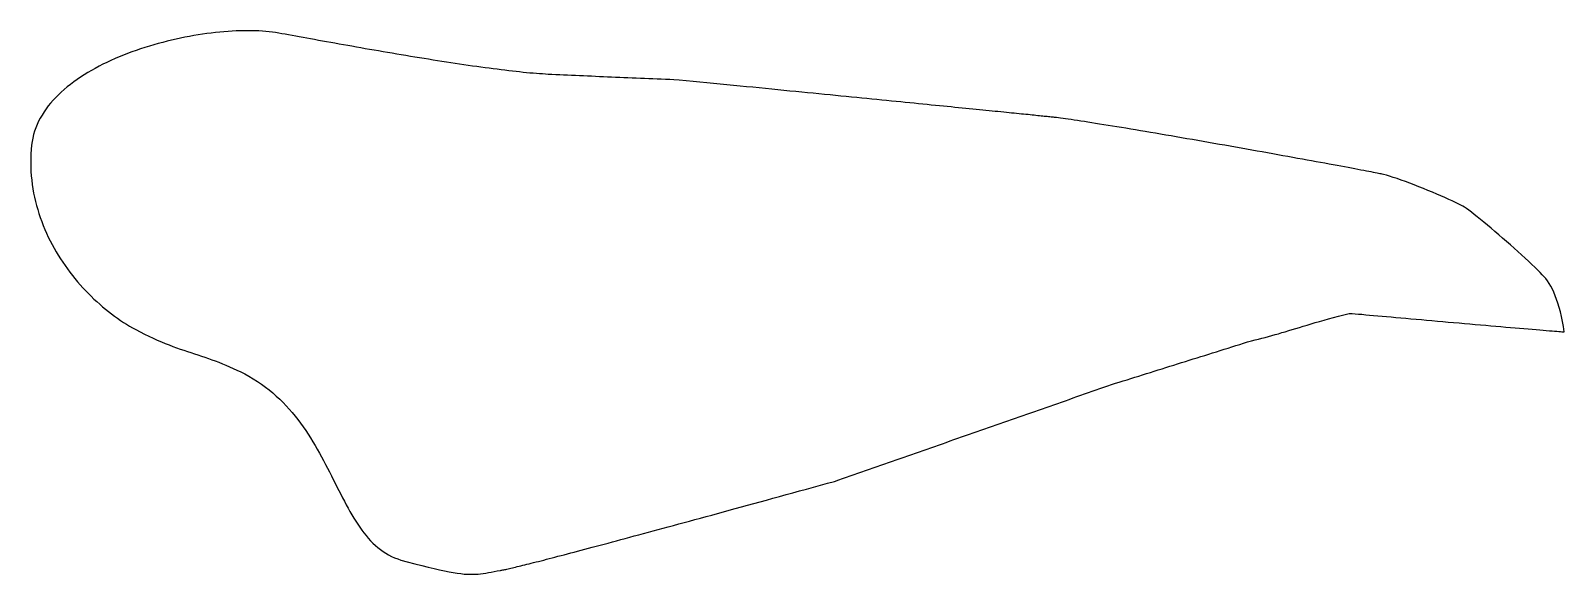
# Model space of a CAD drawing. Header units: metres. Extents: x -0.3 to 0, y -0.048 to 0.059.
import ezdxf

# ---------------------------------------------------------------- set-up
doc = ezdxf.new("R2010")
doc.units = ezdxf.units.M

msp = doc.modelspace()

# ---------------------------------------------------------------- linework, layer by layer
msp.add_lwpolyline([(0, -0.0001), (-0.00018, 0.00094), (-0.00036, 0.00194), (-0.00056, 0.00289), (-0.00078, 0.0038), (-0.00101, 0.00466), (-0.00125, 0.00547), (-0.0015, 0.00624), (-0.00177, 0.00696), (-0.00205, 0.00763), (-0.00234, 0.00826), (-0.00264, 0.00884), (-0.00296, 0.00937), (-0.0033, 0.00986), (-0.00364, 0.0103), (-0.00394, 0.01065), (-0.00432, 0.01106), (-0.00475, 0.01151), (-0.00525, 0.012), (-0.00579, 0.01253), (-0.00637, 0.01309), (-0.007, 0.01369), (-0.00766, 0.0143), (-0.00835, 0.01494), (-0.00907, 0.01559), (-0.0098, 0.01624), (-0.01055, 0.01691), (-0.01131, 0.01758), (-0.01207, 0.01824), (-0.01283, 0.01889), (-0.01358, 0.01953), (-0.01432, 0.02016), (-0.01504, 0.02076), (-0.01573, 0.02134), (-0.0164, 0.02188), (-0.01704, 0.02239), (-0.01764, 0.02286), (-0.01819, 0.02329), (-0.0187, 0.02367), (-0.01915, 0.02399), (-0.01954, 0.02425), (-0.01986, 0.02446), (-0.02025, 0.02467), (-0.02074, 0.02492), (-0.0213, 0.0252), (-0.02192, 0.0255), (-0.02261, 0.02581), (-0.02335, 0.02615), (-0.02414, 0.02649), (-0.02496, 0.02685), (-0.02581, 0.02721), (-0.02668, 0.02757), (-0.02757, 0.02793), (-0.02846, 0.02828), (-0.02935, 0.02863), (-0.03022, 0.02896), (-0.03108, 0.02928), (-0.03191, 0.02958), (-0.03271, 0.02986), (-0.03346, 0.03011), (-0.03417, 0.03033), (-0.03481, 0.03052), (-0.03539, 0.03068), (-0.03566, 0.03074), (-0.03584, 0.03078), (-0.03607, 0.03083), (-0.03633, 0.03088), (-0.03664, 0.03094), (-0.03698, 0.03101), (-0.03736, 0.03108), (-0.03778, 0.03117), (-0.03823, 0.03125), (-0.03871, 0.03135), (-0.03923, 0.03144), (-0.03978, 0.03155), (-0.04037, 0.03166), (-0.04098, 0.03177), (-0.04162, 0.03189), (-0.04229, 0.03202), (-0.04299, 0.03215), (-0.04371, 0.03228), (-0.04446, 0.03242), (-0.04523, 0.03256), (-0.04603, 0.03271), (-0.04685, 0.03286), (-0.04769, 0.03302), (-0.04855, 0.03317), (-0.04943, 0.03333), (-0.05032, 0.0335), (-0.05124, 0.03366), (-0.05217, 0.03383), (-0.05312, 0.034), (-0.05408, 0.03418), (-0.05506, 0.03435), (-0.05605, 0.03453), (-0.05705, 0.03471), (-0.05806, 0.03489), (-0.05908, 0.03508), (-0.06011, 0.03526), (-0.06114, 0.03544), (-0.06219, 0.03563), (-0.06323, 0.03582), (-0.06429, 0.036), (-0.06534, 0.03619), (-0.0664, 0.03638), (-0.06747, 0.03656), (-0.06853, 0.03675), (-0.06959, 0.03694), (-0.07065, 0.03712), (-0.07171, 0.03731), (-0.07276, 0.03749), (-0.07382, 0.03767), (-0.07486, 0.03786), (-0.0759, 0.03804), (-0.07693, 0.03821), (-0.07796, 0.03839), (-0.07897, 0.03856), (-0.07998, 0.03874), (-0.08097, 0.03891), (-0.08196, 0.03907), (-0.08293, 0.03924), (-0.08388, 0.0394), (-0.08482, 0.03955), (-0.08575, 0.03971), (-0.08665, 0.03986), (-0.08754, 0.04001), (-0.08841, 0.04015), (-0.08926, 0.04029), (-0.09009, 0.04042), (-0.0909, 0.04055), (-0.09169, 0.04068), (-0.09245, 0.0408), (-0.09318, 0.04091), (-0.09389, 0.04102), (-0.09458, 0.04113), (-0.09523, 0.04123), (-0.09586, 0.04132), (-0.09646, 0.04141), (-0.09703, 0.04149), (-0.09756, 0.04157), (-0.09806, 0.04164), (-0.09853, 0.0417), (-0.09897, 0.04175), (-0.09936, 0.0418), (-0.09973, 0.04184), (-0.09995, 0.04187), (-0.10017, 0.04189), (-0.10039, 0.04191), (-0.10063, 0.04194), (-0.10089, 0.04196), (-0.10115, 0.04199), (-0.10143, 0.04202), (-0.10172, 0.04205), (-0.10202, 0.04208), (-0.10234, 0.04211), (-0.10267, 0.04215), (-0.10301, 0.04218), (-0.10336, 0.04222), (-0.10373, 0.04226), (-0.10411, 0.0423), (-0.10451, 0.04234), (-0.10491, 0.04238), (-0.10533, 0.04242), (-0.10576, 0.04246), (-0.10621, 0.04251), (-0.10666, 0.04256), (-0.10713, 0.0426), (-0.10761, 0.04265), (-0.10811, 0.0427), (-0.10862, 0.04275), (-0.10914, 0.04281), (-0.10967, 0.04286), (-0.11022, 0.04291), (-0.11078, 0.04297), (-0.11135, 0.04303), (-0.11193, 0.04309), (-0.11253, 0.04315), (-0.11314, 0.04321), (-0.11377, 0.04327), (-0.1144, 0.04333), (-0.11505, 0.0434), (-0.11571, 0.04346), (-0.11639, 0.04353), (-0.11707, 0.0436), (-0.11777, 0.04367), (-0.11849, 0.04374), (-0.11921, 0.04381), (-0.11995, 0.04389), (-0.1207, 0.04396), (-0.12147, 0.04404), (-0.12224, 0.04412), (-0.12303, 0.04419), (-0.12383, 0.04427), (-0.12465, 0.04436), (-0.12548, 0.04444), (-0.12632, 0.04452), (-0.12717, 0.04461), (-0.12804, 0.04469), (-0.12892, 0.04478), (-0.12981, 0.04487), (-0.13071, 0.04496), (-0.13163, 0.04505), (-0.13256, 0.04514), (-0.1335, 0.04523), (-0.13446, 0.04533), (-0.13543, 0.04542), (-0.13641, 0.04552), (-0.1374, 0.04562), (-0.13841, 0.04572), (-0.13943, 0.04582), (-0.14046, 0.04592), (-0.14151, 0.04603), (-0.14256, 0.04613), (-0.14364, 0.04624), (-0.14472, 0.04634), (-0.14582, 0.04645), (-0.14692, 0.04656), (-0.14805, 0.04667), (-0.14918, 0.04678), (-0.15033, 0.0469), (-0.15149, 0.04701), (-0.15266, 0.04713), (-0.15385, 0.04725), (-0.15505, 0.04736), (-0.15626, 0.04748), (-0.15748, 0.0476), (-0.15872, 0.04773), (-0.15997, 0.04785), (-0.16123, 0.04797), (-0.16251, 0.0481), (-0.1638, 0.04823), (-0.1651, 0.04836), (-0.16641, 0.04848), (-0.16774, 0.04862), (-0.16908, 0.04875), (-0.17043, 0.04888), (-0.17179, 0.04902), (-0.17317, 0.04915), (-0.17416, 0.04921), (-0.17499, 0.04924), (-0.17582, 0.04928), (-0.17665, 0.04931), (-0.17747, 0.04934), (-0.17829, 0.04937), (-0.17911, 0.0494), (-0.17993, 0.04944), (-0.18074, 0.04947), (-0.18155, 0.0495), (-0.18236, 0.04954), (-0.18317, 0.04957), (-0.18397, 0.0496), (-0.18477, 0.04964), (-0.18557, 0.04967), (-0.18637, 0.0497), (-0.18716, 0.04974), (-0.18796, 0.04977), (-0.18875, 0.04981), (-0.18953, 0.04984), (-0.19032, 0.04988), (-0.1911, 0.04991), (-0.19188, 0.04995), (-0.19266, 0.04998), (-0.19343, 0.05002), (-0.19421, 0.05005), (-0.19498, 0.05009), (-0.19575, 0.05013), (-0.19651, 0.05016), (-0.19727, 0.0502), (-0.19803, 0.05024), (-0.19877, 0.05027), (-0.19932, 0.0503), (-0.19989, 0.05034), (-0.20047, 0.05038), (-0.20108, 0.05042), (-0.2017, 0.05047), (-0.20234, 0.05053), (-0.20299, 0.05059), (-0.20366, 0.05066), (-0.20435, 0.05073), (-0.20505, 0.0508), (-0.20576, 0.05088), (-0.20649, 0.05097), (-0.20723, 0.05106), (-0.20798, 0.05115), (-0.20875, 0.05125), (-0.20953, 0.05135), (-0.21031, 0.05145), (-0.21111, 0.05156), (-0.21192, 0.05167), (-0.21274, 0.05178), (-0.21356, 0.0519), (-0.2144, 0.05202), (-0.21524, 0.05214), (-0.21609, 0.05227), (-0.21694, 0.05239), (-0.2178, 0.05252), (-0.21867, 0.05266), (-0.21954, 0.05279), (-0.22042, 0.05293), (-0.2213, 0.05307), (-0.22218, 0.05321), (-0.22306, 0.05335), (-0.22395, 0.0535), (-0.22484, 0.05364), (-0.22573, 0.05379), (-0.22662, 0.05394), (-0.22751, 0.05408), (-0.2284, 0.05423), (-0.22929, 0.05438), (-0.23018, 0.05453), (-0.23106, 0.05469), (-0.23194, 0.05484), (-0.23282, 0.05499), (-0.2337, 0.05514), (-0.23457, 0.05529), (-0.23543, 0.05544), (-0.23629, 0.05559), (-0.23715, 0.05575), (-0.23799, 0.0559), (-0.23883, 0.05604), (-0.23967, 0.05619), (-0.24049, 0.05634), (-0.24131, 0.05649), (-0.24211, 0.05663), (-0.24291, 0.05678), (-0.24369, 0.05692), (-0.24447, 0.05706), (-0.24523, 0.0572), (-0.24598, 0.05733), (-0.24672, 0.05747), (-0.24745, 0.0576), (-0.24816, 0.05773), (-0.24885, 0.05786), (-0.24954, 0.05798), (-0.2502, 0.0581), (-0.25086, 0.05822), (-0.25148, 0.05834), (-0.25208, 0.05844), (-0.2527, 0.05853), (-0.25333, 0.0586), (-0.25398, 0.05867), (-0.25466, 0.05872), (-0.25535, 0.05876), (-0.25605, 0.05879), (-0.25677, 0.05881), (-0.25751, 0.05881), (-0.25826, 0.05881), (-0.25903, 0.05879), (-0.2598, 0.05876), (-0.26059, 0.05872), (-0.26139, 0.05867), (-0.2622, 0.05861), (-0.26302, 0.05854), (-0.26385, 0.05845), (-0.26469, 0.05835), (-0.26553, 0.05824), (-0.26638, 0.05812), (-0.26724, 0.05799), (-0.2681, 0.05785), (-0.26896, 0.05769), (-0.26983, 0.05753), (-0.2707, 0.05735), (-0.27157, 0.05716), (-0.27244, 0.05696), (-0.27331, 0.05675), (-0.27418, 0.05653), (-0.27505, 0.0563), (-0.27592, 0.05605), (-0.27678, 0.05579), (-0.27764, 0.05553), (-0.2785, 0.05525), (-0.27935, 0.05496), (-0.28019, 0.05466), (-0.28103, 0.05434), (-0.28186, 0.05402), (-0.28268, 0.05368), (-0.28349, 0.05334), (-0.28429, 0.05298), (-0.28509, 0.05261), (-0.28586, 0.05223), (-0.28663, 0.05184), (-0.28738, 0.05144), (-0.28812, 0.05103), (-0.28885, 0.0506), (-0.28955, 0.05017), (-0.29025, 0.04972), (-0.29092, 0.04926), (-0.29158, 0.04879), (-0.29221, 0.04831), (-0.29283, 0.04782), (-0.29343, 0.04732), (-0.29401, 0.04681), (-0.29456, 0.04628), (-0.29509, 0.04575), (-0.2956, 0.0452), (-0.29609, 0.04465), (-0.29655, 0.04408), (-0.29698, 0.0435), (-0.29739, 0.04291), (-0.29777, 0.04231), (-0.29812, 0.0417), (-0.29844, 0.04108), (-0.29873, 0.04044), (-0.299, 0.0398), (-0.29923, 0.03914), (-0.29942, 0.03848), (-0.29959, 0.0378), (-0.29972, 0.03711), (-0.29982, 0.03642), (-0.2999, 0.03557), (-0.29996, 0.0347), (-0.29999, 0.03383), (-0.3, 0.03296), (-0.29998, 0.0321), (-0.29995, 0.03124), (-0.29989, 0.03039), (-0.2998, 0.02955), (-0.2997, 0.02871), (-0.29957, 0.02788), (-0.29942, 0.02705), (-0.29925, 0.02623), (-0.29906, 0.02542), (-0.29886, 0.02461), (-0.29863, 0.02381), (-0.29838, 0.02302), (-0.29812, 0.02224), (-0.29784, 0.02146), (-0.29754, 0.0207), (-0.29722, 0.01994), (-0.29689, 0.01919), (-0.29655, 0.01844), (-0.29618, 0.01771), (-0.29581, 0.01699), (-0.29542, 0.01627), (-0.29501, 0.01557), (-0.29459, 0.01487), (-0.29416, 0.01419), (-0.29372, 0.01352), (-0.29326, 0.01285), (-0.2928, 0.0122), (-0.29232, 0.01156), (-0.29183, 0.01093), (-0.29134, 0.01031), (-0.29083, 0.0097), (-0.29031, 0.00911), (-0.28979, 0.00852), (-0.28926, 0.00795), (-0.28872, 0.00739), (-0.28817, 0.00685), (-0.28762, 0.00631), (-0.28706, 0.0058), (-0.28649, 0.00529), (-0.28592, 0.0048), (-0.28535, 0.00432), (-0.28477, 0.00385), (-0.28419, 0.0034), (-0.2836, 0.00297), (-0.28301, 0.00255), (-0.28242, 0.00214), (-0.28183, 0.00175), (-0.28124, 0.00138), (-0.28065, 0.00102), (-0.28005, 0.00068), (-0.27946, 0.00035), (-0.27858, -0.00011), (-0.27771, -0.00055), (-0.27686, -0.00096), (-0.27603, -0.00135), (-0.27523, -0.00171), (-0.27444, -0.00205), (-0.27367, -0.00236), (-0.27291, -0.00266), (-0.27217, -0.00295), (-0.27145, -0.00321), (-0.27073, -0.00347), (-0.27002, -0.00371), (-0.26933, -0.00395), (-0.26864, -0.00418), (-0.26795, -0.00441), (-0.26727, -0.00464), (-0.26659, -0.00486), (-0.26592, -0.00509), (-0.26524, -0.00532), (-0.26456, -0.00556), (-0.26388, -0.00581), (-0.26319, -0.00607), (-0.2625, -0.00634), (-0.2618, -0.00663), (-0.26109, -0.00693), (-0.26037, -0.00725), (-0.25964, -0.0076), (-0.2589, -0.00796), (-0.25814, -0.00835), (-0.2573, -0.00881), (-0.25646, -0.0093), (-0.25564, -0.00982), (-0.25485, -0.01035), (-0.25409, -0.01091), (-0.25335, -0.01148), (-0.25264, -0.01207), (-0.25195, -0.01268), (-0.25128, -0.0133), (-0.25064, -0.01393), (-0.25002, -0.01458), (-0.24942, -0.01524), (-0.24884, -0.01591), (-0.24828, -0.01659), (-0.24773, -0.01729), (-0.24721, -0.01799), (-0.2467, -0.0187), (-0.2462, -0.01941), (-0.24572, -0.02014), (-0.24526, -0.02087), (-0.24481, -0.0216), (-0.24437, -0.02234), (-0.24394, -0.02308), (-0.24352, -0.02382), (-0.24311, -0.02456), (-0.24271, -0.02531), (-0.24232, -0.02605), (-0.24193, -0.02679), (-0.24155, -0.02753), (-0.24118, -0.02827), (-0.24081, -0.029), (-0.24045, -0.02973), (-0.24008, -0.03045), (-0.23972, -0.03116), (-0.23936, -0.03187), (-0.239, -0.03257), (-0.23864, -0.03326), (-0.23828, -0.03394), (-0.23792, -0.03461), (-0.23755, -0.03526), (-0.23718, -0.03591), (-0.2368, -0.03654), (-0.23642, -0.03715), (-0.23603, -0.03775), (-0.23564, -0.03834), (-0.23523, -0.0389), (-0.23482, -0.03945), (-0.2344, -0.03998), (-0.23396, -0.04049), (-0.23351, -0.04098), (-0.23306, -0.04145), (-0.23258, -0.0419), (-0.2321, -0.04232), (-0.23159, -0.04272), (-0.23108, -0.04309), (-0.23054, -0.04344), (-0.22999, -0.04376), (-0.22942, -0.04405), (-0.22882, -0.04431), (-0.22821, -0.04455), (-0.22758, -0.04475), (-0.22635, -0.04509), (-0.22487, -0.04548), (-0.22351, -0.04584), (-0.22225, -0.04615), (-0.2211, -0.04643), (-0.22004, -0.04668), (-0.21906, -0.04689), (-0.21817, -0.04706), (-0.21734, -0.04721), (-0.21659, -0.04733), (-0.21588, -0.04742), (-0.21523, -0.04749), (-0.21463, -0.04753), (-0.21406, -0.04755), (-0.21351, -0.04755), (-0.21299, -0.04753), (-0.21249, -0.0475), (-0.21199, -0.04745), (-0.21149, -0.04738), (-0.21098, -0.0473), (-0.21046, -0.04721), (-0.20992, -0.04712), (-0.20935, -0.04701), (-0.20875, -0.0469), (-0.20811, -0.04679), (-0.20798, -0.04676), (-0.20782, -0.04674), (-0.20766, -0.0467), (-0.20747, -0.04666), (-0.20728, -0.04662), (-0.20706, -0.04658), (-0.20684, -0.04653), (-0.20659, -0.04647), (-0.20633, -0.04641), (-0.20606, -0.04635), (-0.20577, -0.04628), (-0.20547, -0.04621), (-0.20515, -0.04613), (-0.20482, -0.04605), (-0.20447, -0.04597), (-0.20411, -0.04588), (-0.20373, -0.04578), (-0.20334, -0.04569), (-0.20293, -0.04558), (-0.20251, -0.04548), (-0.20207, -0.04537), (-0.20162, -0.04525), (-0.20115, -0.04513), (-0.20066, -0.04501), (-0.20017, -0.04488), (-0.19965, -0.04475), (-0.19912, -0.04461), (-0.19858, -0.04447), (-0.19802, -0.04433), (-0.19745, -0.04418), (-0.19686, -0.04403), (-0.19626, -0.04387), (-0.19564, -0.04371), (-0.195, -0.04354), (-0.19435, -0.04337), (-0.19369, -0.04319), (-0.19301, -0.04301), (-0.19232, -0.04283), (-0.19161, -0.04264), (-0.19088, -0.04245), (-0.19014, -0.04225), (-0.18939, -0.04205), (-0.18862, -0.04185), (-0.18784, -0.04164), (-0.18704, -0.04143), (-0.18622, -0.04121), (-0.18539, -0.04098), (-0.18455, -0.04076), (-0.18369, -0.04053), (-0.18282, -0.04029), (-0.18193, -0.04005), (-0.18102, -0.03981), (-0.1801, -0.03956), (-0.17917, -0.03931), (-0.17822, -0.03905), (-0.17725, -0.03879), (-0.17627, -0.03853), (-0.17528, -0.03826), (-0.17427, -0.03798), (-0.17324, -0.0377), (-0.1722, -0.03742), (-0.17115, -0.03714), (-0.17008, -0.03684), (-0.16899, -0.03655), (-0.16789, -0.03625), (-0.16678, -0.03595), (-0.16565, -0.03564), (-0.1645, -0.03533), (-0.16334, -0.03501), (-0.16217, -0.03469), (-0.16098, -0.03436), (-0.15977, -0.03403), (-0.15855, -0.0337), (-0.15732, -0.03336), (-0.15607, -0.03302), (-0.1548, -0.03267), (-0.15352, -0.03232), (-0.15222, -0.03196), (-0.15091, -0.0316), (-0.14959, -0.03124), (-0.14825, -0.03087), (-0.14689, -0.0305), (-0.14552, -0.03012), (-0.14413, -0.02974), (-0.14273, -0.02936), (-0.14194, -0.02909), (-0.14119, -0.02882), (-0.14044, -0.02856), (-0.13969, -0.0283), (-0.13894, -0.02803), (-0.13818, -0.02777), (-0.13743, -0.02751), (-0.13668, -0.02725), (-0.13593, -0.02698), (-0.13518, -0.02672), (-0.13443, -0.02646), (-0.13367, -0.02619), (-0.13292, -0.02593), (-0.13217, -0.02567), (-0.13142, -0.02541), (-0.13067, -0.02514), (-0.12991, -0.02488), (-0.12916, -0.02462), (-0.12841, -0.02436), (-0.12766, -0.02409), (-0.12691, -0.02383), (-0.12616, -0.02357), (-0.1254, -0.0233), (-0.12465, -0.02304), (-0.1239, -0.02278), (-0.12315, -0.02252), (-0.1224, -0.02225), (-0.12165, -0.02199), (-0.12089, -0.02173), (-0.12014, -0.02146), (-0.11939, -0.0212), (-0.11864, -0.02094), (-0.11789, -0.02068), (-0.11714, -0.02041), (-0.11638, -0.02015), (-0.11563, -0.01989), (-0.11488, -0.01962), (-0.11413, -0.01936), (-0.11338, -0.0191), (-0.11263, -0.01884), (-0.11187, -0.01857), (-0.11112, -0.01831), (-0.11037, -0.01805), (-0.10962, -0.01778), (-0.10887, -0.01752), (-0.10812, -0.01726), (-0.10736, -0.017), (-0.10661, -0.01673), (-0.10586, -0.01647), (-0.10511, -0.01621), (-0.10436, -0.01594), (-0.1036, -0.01568), (-0.10285, -0.01542), (-0.1021, -0.01516), (-0.10135, -0.01489), (-0.1006, -0.01463), (-0.09985, -0.01437), (-0.09909, -0.0141), (-0.09834, -0.01384), (-0.09759, -0.01358), (-0.09684, -0.01332), (-0.09609, -0.01305), (-0.09534, -0.01279), (-0.09458, -0.01253), (-0.09383, -0.01226), (-0.09308, -0.012), (-0.09233, -0.01174), (-0.09158, -0.01148), (-0.09083, -0.01121), (-0.09007, -0.01095), (-0.08932, -0.01069), (-0.08857, -0.01043), (-0.08781, -0.01018), (-0.08705, -0.00994), (-0.08629, -0.0097), (-0.08553, -0.00947), (-0.08477, -0.00923), (-0.08401, -0.00899), (-0.08325, -0.00875), (-0.08249, -0.00851), (-0.08173, -0.00828), (-0.08097, -0.00804), (-0.08021, -0.0078), (-0.07945, -0.00756), (-0.07869, -0.00733), (-0.07793, -0.00709), (-0.07717, -0.00685), (-0.07641, -0.00661), (-0.07565, -0.00637), (-0.07489, -0.00614), (-0.07413, -0.0059), (-0.07337, -0.00566), (-0.07261, -0.00542), (-0.07185, -0.00518), (-0.07109, -0.00495), (-0.07033, -0.00471), (-0.06957, -0.00447), (-0.06881, -0.00423), (-0.06805, -0.004), (-0.06729, -0.00376), (-0.06653, -0.00352), (-0.06577, -0.00328), (-0.06501, -0.00304), (-0.06425, -0.00281), (-0.06349, -0.00257), (-0.06273, -0.00233), (-0.06197, -0.00209), (-0.06121, -0.00185), (-0.0605, -0.00167), (-0.05983, -0.00152), (-0.05917, -0.00136), (-0.05851, -0.00119), (-0.05786, -0.00102), (-0.05721, -0.00084), (-0.05656, -0.00066), (-0.05591, -0.00047), (-0.05525, -0.00027), (-0.05459, -0.00008), (-0.05392, 0.00013), (-0.05323, 0.00034), (-0.05253, 0.00055), (-0.05181, 0.00077), (-0.05108, 0.00099), (-0.05032, 0.00122), (-0.04954, 0.00146), (-0.04872, 0.00169), (-0.04788, 0.00194), (-0.04701, 0.00219), (-0.04611, 0.00244), (-0.04516, 0.0027), (-0.04418, 0.00296), (-0.04315, 0.00323), (-0.04208, 0.0035), (-0.04147, 0.00349), (-0.04089, 0.00343), (-0.04025, 0.00338), (-0.03958, 0.00332), (-0.03886, 0.00325), (-0.03811, 0.00318), (-0.03732, 0.00311), (-0.0365, 0.00304), (-0.03565, 0.00296), (-0.03477, 0.00288), (-0.03386, 0.0028), (-0.03293, 0.00272), (-0.03197, 0.00264), (-0.031, 0.00255), (-0.03, 0.00246), (-0.02899, 0.00237), (-0.02797, 0.00228), (-0.02693, 0.00219), (-0.02589, 0.0021), (-0.02484, 0.002), (-0.02378, 0.00191), (-0.02272, 0.00181), (-0.02166, 0.00172), (-0.0206, 0.00163), (-0.01954, 0.00153), (-0.01849, 0.00144), (-0.01744, 0.00135), (-0.01641, 0.00126), (-0.01538, 0.00117), (-0.01437, 0.00108), (-0.01338, 0.001), (-0.01241, 0.00091), (-0.01145, 0.00083), (-0.01052, 0.00075), (-0.00962, 0.00067), (-0.00874, 0.0006), (-0.00789, 0.00052), (-0.00707, 0.00045), (-0.00628, 0.00039), (-0.00553, 0.00032), (-0.00482, 0.00026), (-0.00415, 0.00021), (-0.00352, 0.00016), (-0.00293, 0.00011), (-0.00239, 0.00007), (-0.0019, 0.00003), (-0.00146, -0.00001), (-0.00107, -0.00004), (-0.00074, -0.00006), (-0.00046, -0.00008), (-0.00025, -0.00009), (-0.00009, -0.0001), (0, -0.0001)])

doc.saveas('drawing.dxf')
